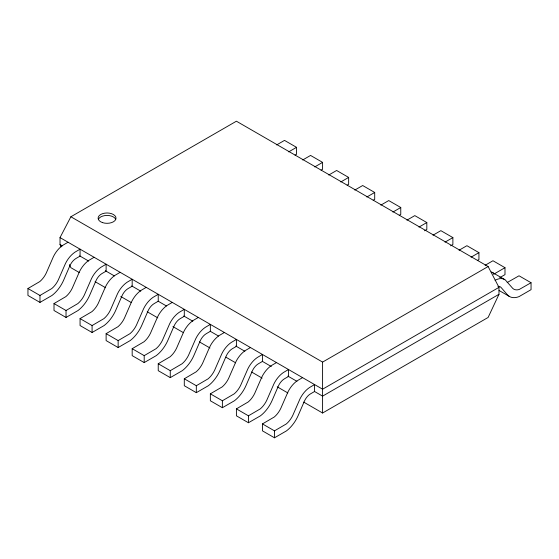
<?xml version="1.0" encoding="UTF-8"?>
<svg xmlns="http://www.w3.org/2000/svg" width="559" height="559" viewBox="0 0 559 559"><rect width="100%" height="100%" fill="white"/><g stroke="black" fill="none" stroke-linecap="round" stroke-linejoin="round"><path stroke-width="0.84" d="M61.106 246.854L60.023 244.542L60.023 237.596L70.881 216.766L236.408 121.205L488.119 266.531L498.977 287.361L498.977 294.3L488.119 317.449L322.592 413.01L303.698 402.103M68.037 242.229L62.922 245.226A19.097 11.026 -60 0 0 53.44 256.567L46.229 273.099A16.064 9.279 -60 0 1 39.787 281.589L27.95 288.514L27.95 295.459L39.975 302.405L52.001 295.459A24.575 14.192 -60 0 0 63.712 280.003L69.826 265.881A10.586 6.114 -60 0 1 76.052 258.426L80.063 256.113L80.063 249.167L74.948 252.172A19.097 11.026 -60 0 0 65.466 263.513L58.255 280.038A16.064 9.279 -60 0 1 51.812 288.535L39.975 295.459L27.95 288.514M276.642 144.935L284.51 140.393L296.536 147.338L296.536 154.277L295.033 155.143M94.094 257.273L88.979 260.27A19.097 11.026 -60 0 0 79.497 271.611L72.286 288.144A16.064 9.279 -60 0 1 65.843 296.633L54.006 303.558L54.006 310.504L66.032 317.449L78.057 310.504A24.575 14.192 -60 0 0 89.775 295.047L95.882 280.925A10.586 6.114 -60 0 1 102.115 273.47L106.119 271.157L106.119 264.211L101.004 267.216A19.097 11.026 -60 0 0 91.522 278.557L84.311 295.082A16.064 9.279 -60 0 1 77.876 303.579L66.032 310.504L54.006 303.558M288.668 151.88L296.536 147.338M302.698 159.979L310.566 155.437L322.592 162.383L322.592 169.321L321.09 170.188M120.15 272.317L115.035 275.314A19.097 11.026 -60 0 0 105.553 286.655L98.342 303.188A16.064 9.279 -60 0 1 91.9 311.677L80.063 318.602L80.063 325.548L92.088 332.493L104.114 325.548A24.575 14.192 -60 0 0 115.832 310.091L121.939 295.97A10.586 6.114 -60 0 1 128.172 288.514L132.176 286.201L132.176 279.255L127.061 282.26A19.097 11.026 -60 0 0 117.579 293.601L110.368 310.126A16.064 9.279 -60 0 1 103.932 318.623L92.088 325.548L80.063 318.602M314.724 166.924L322.592 162.383M328.755 175.023L336.623 170.481L348.648 177.427L348.648 184.365L347.146 185.232M146.206 287.361L141.092 290.359A19.097 11.026 -60 0 0 131.61 301.699L124.398 318.232A16.064 9.279 -60 0 1 117.963 326.722L106.119 333.646L106.119 340.592L118.145 347.537L130.17 340.592A24.575 14.192 -60 0 0 141.888 325.135L147.995 311.007A10.586 6.114 -60 0 1 154.228 303.558L158.232 301.245L158.232 294.3L153.124 297.304A19.097 11.026 -60 0 0 143.635 308.645L136.424 325.17A16.064 9.279 -60 0 1 129.988 333.667L118.145 340.592L106.119 333.646M340.787 181.968L348.648 177.427M354.818 190.067L362.679 185.525L374.705 192.464L374.705 199.409L373.202 200.276M172.263 302.405L167.148 305.403A19.097 11.026 -60 0 0 157.666 316.743L150.455 333.276A16.064 9.279 -60 0 1 144.019 341.766L132.176 348.69L132.176 355.636L144.201 362.581L156.234 355.636A24.575 14.192 -60 0 0 167.945 340.179L174.052 326.051A10.586 6.114 -60 0 1 180.284 318.602L184.295 316.289L184.295 309.344L179.18 312.348A19.097 11.026 -60 0 0 169.691 323.689L162.48 340.214A16.064 9.279 -60 0 1 156.045 348.711L144.201 355.636L132.176 348.69M366.844 197.006L374.705 192.464M380.875 205.111L388.736 200.569L400.768 207.508L400.768 214.453L399.259 215.32M198.319 317.449L193.211 320.447A19.097 11.026 -60 0 0 183.722 331.787L176.511 348.32A16.064 9.279 -60 0 1 170.076 356.81L158.232 363.734L158.232 370.68L170.264 377.625L182.29 370.68A24.575 14.192 -60 0 0 194.001 355.224L200.108 341.095A10.586 6.114 -60 0 1 206.341 333.646L210.352 331.333L210.352 324.388L205.237 327.392A19.097 11.026 -60 0 0 195.748 338.733L188.537 355.258A16.064 9.279 -60 0 1 182.101 363.755L170.264 370.68L158.232 363.734M392.9 212.05L400.768 207.508M406.931 220.155L414.799 215.613L426.824 222.552L426.824 229.497L424.567 230.797M224.383 332.493L219.268 335.491A19.097 11.026 -60 0 0 209.779 346.832L202.568 363.357A16.064 9.279 -60 0 1 196.132 371.854L184.295 378.778L184.295 385.724L196.321 392.67L208.346 385.724A24.575 14.192 -60 0 0 220.057 370.268L226.164 356.139A10.586 6.114 -60 0 1 232.397 348.69L236.408 346.377L236.408 339.432L231.293 342.429A19.097 11.026 -60 0 0 221.804 353.777L214.593 370.303A16.064 9.279 -60 0 1 208.158 378.799L196.321 385.724L184.295 378.778M418.957 227.094L426.824 222.552M432.987 235.199L440.855 230.657L452.881 237.596L452.881 244.542L450.624 245.841M250.439 347.537L245.324 350.535A19.097 11.026 -60 0 0 235.835 361.876L228.624 378.401A16.064 9.279 -60 0 1 222.189 386.898L210.352 393.822L210.352 400.768L222.377 407.707L234.403 400.768A24.575 14.192 -60 0 0 246.114 385.312L252.221 371.183A10.586 6.114 -60 0 1 258.454 363.734L262.464 361.421L262.464 354.476L257.35 357.474A19.097 11.026 -60 0 0 247.868 368.821L240.649 385.347A16.064 9.279 -60 0 1 234.214 393.843L222.377 400.768L210.352 393.822M445.013 242.138L452.881 237.596M459.044 250.243L466.912 245.701L478.937 252.64L478.937 259.586L477.435 260.452M276.495 362.581L271.381 365.579A19.097 11.026 -60 0 0 261.898 376.92L254.68 393.445A16.064 9.279 -60 0 1 248.245 401.942L236.408 408.867L236.408 415.812L248.434 422.751L260.459 415.812A24.575 14.192 -60 0 0 272.17 400.356L278.284 386.227A10.586 6.114 -60 0 1 284.51 378.778L288.521 376.466L288.521 369.52L283.406 372.518A19.097 11.026 -60 0 0 273.924 383.865L266.706 400.391A16.064 9.279 -60 0 1 260.27 408.888L248.434 415.812L236.408 408.867M471.069 257.182L478.937 252.64M485.1 265.287L492.968 260.746L504.994 267.684L504.994 274.63L499.732 277.669M70.881 216.766L322.592 362.092L488.119 266.531M302.552 377.618L297.437 380.623A19.097 11.026 -60 0 0 287.955 391.964L280.737 408.489A16.064 9.279 -60 0 1 274.301 416.986L262.464 423.911L262.464 430.856L274.49 437.795L286.515 430.856A24.575 14.192 -60 0 0 298.226 415.4L304.341 401.271A10.586 6.114 -60 0 1 310.566 393.822L314.577 391.51L314.577 384.564L309.462 387.562A19.097 11.026 -60 0 0 299.98 398.902L292.762 415.435A16.064 9.279 -60 0 1 286.327 423.932L274.49 430.856L262.464 423.911M493.548 274.294L504.994 267.684M498.977 287.361L322.592 389.197L60.023 237.596M498.977 294.3L322.592 396.135L314.298 391.349M497.95 286.355A10.586 6.114 -60 0 1 501.199 287.612L507.313 294.684A24.575 14.192 -60 0 0 519.025 296.619L531.05 289.674L531.05 282.728L519.213 289.478A16.064 9.279 -60 0 1 512.771 288.416L505.56 280.213A19.097 11.026 -60 0 0 496.078 279.821L495.092 280.345M507.188 282.533L519.025 275.79L531.05 282.728M492.814 272.715L504.84 279.661M499.061 290.477L509.584 296.556M60.023 244.542L62.287 245.848M79.637 255.868L88.692 261.095M105.295 270.682L114.343 275.908M131.7 285.928L140.756 291.155M158.106 301.175L166.407 305.962M183.764 315.982L192.813 321.208M210.17 331.228L218.471 336.022M235.821 346.042L244.877 351.269M262.234 361.289L271.29 366.515M287.885 376.102L296.941 381.329M79.196 272.485L70.881 267.684L69.435 264.603M95.065 281.652L105.651 287.759M120.772 296.487L131.351 302.601M147.227 311.761L157.806 317.875M172.927 326.603L183.506 332.71M199.381 341.877L209.967 347.984M225.836 357.152L235.667 362.826M251.543 371.987L262.122 378.101M277.243 386.828L287.822 392.935M494.114 273.854L493.534 273.267A19.097 11.026 -60 0 0 491.179 271.947M322.592 362.092L322.592 413.01M274.49 430.856L274.49 437.795M248.434 415.812L248.434 422.751M222.377 400.768L222.377 407.707M196.321 385.724L196.321 392.67M170.264 370.68L170.264 377.625M144.201 355.636L144.201 362.581M118.145 340.592L118.145 347.537M92.088 325.548L92.088 332.493M66.032 310.504L66.032 317.449M39.975 295.459L39.975 302.405M98.398 219.268A8.958 5.171 0 0 1 107.055 215.432A8.958 5.171 0 0 1 115.706 219.268M102.577 222.629A8.958 5.171 0 0 0 116.013 218.15A8.958 5.171 0 0 0 102.577 213.671A8.958 5.171 0 0 0 102.577 222.629"/></g></svg>
